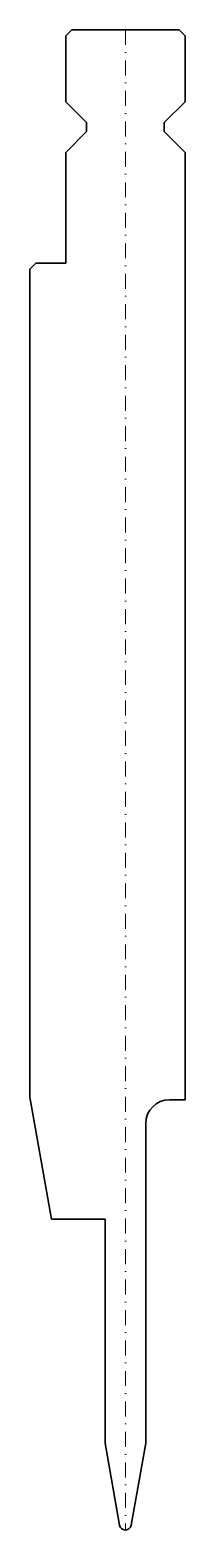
# Model space of a CAD drawing. Header units: millimetres. Extents: x -16 to 10, y 0 to 251.
import ezdxf

# ---------------------------------------------------------------- set-up
doc = ezdxf.new("R2010")
doc.units = ezdxf.units.MM
doc.header["$LTSCALE"] = 5
doc.linetypes.add('AUSGEZOGEN', pattern=[0])
doc.linetypes.add('DASHDOT', pattern=[1, 0.5, -0.25, 0, -0.25])
doc.layers.add('2', color=7, linetype='Continuous')
doc.layers.add('5', color=3, linetype='Continuous', true_color=0x00ff00)

msp = doc.modelspace()

# ---------------------------------------------------------------- linework, layer by layer
at = {"layer": '2', "color": 7, "linetype": 'AUSGEZOGEN', "lineweight": 35}
for p, q in [((-9, 251), (-10, 250)), ((9, 251), (-9, 251)), ((10, 250), (9, 251)), ((-10, 250), (-10, 239)), ((10, 239), (10, 250)), ((-10, 239), (-6.5, 235.5)), ((6.5, 235.5), (10, 239)), ((-6.5, 234), (-10, 230.5)), ((-6.5, 235.5), (-6.5, 234)), ((6.5, 234), (6.5, 235.5)), ((10, 230.5), (6.5, 234)), ((-10, 230.5), (-10, 212)), ((10, 72), (10, 230.5)), ((-15, 212), (-16, 211)), ((-16, 211), (-16, 72.42)), ((-10, 212), (-15, 212)), ((-16, 72.42), (-12.4, 52)), ((7.4, 72), (10, 72)), ((3.4, 14.52), (3.4, 68)), ((-12.4, 52), (-3.4, 52)), ((-3.4, 52), (-3.4, 14.52)), ((-3.4, 14.52), (-0.98, 0.83)), ((0.98, 0.83), (3.4, 14.52))]:
    msp.add_line(p, q, dxfattribs=at)
for centre, radius, start, end in [((7.4, 68), 4, 90, 180), ((0, 1), 1, 190, 350)]:
    msp.add_arc(centre, radius, start, end, dxfattribs=at)
at = {"layer": '5', "color": 3, "linetype": 'DASHDOT', "lineweight": 18, "true_color": 0x00ff00}
msp.add_line((0, 251), (0, 0), dxfattribs=at)

doc.saveas('drawing.dxf')
